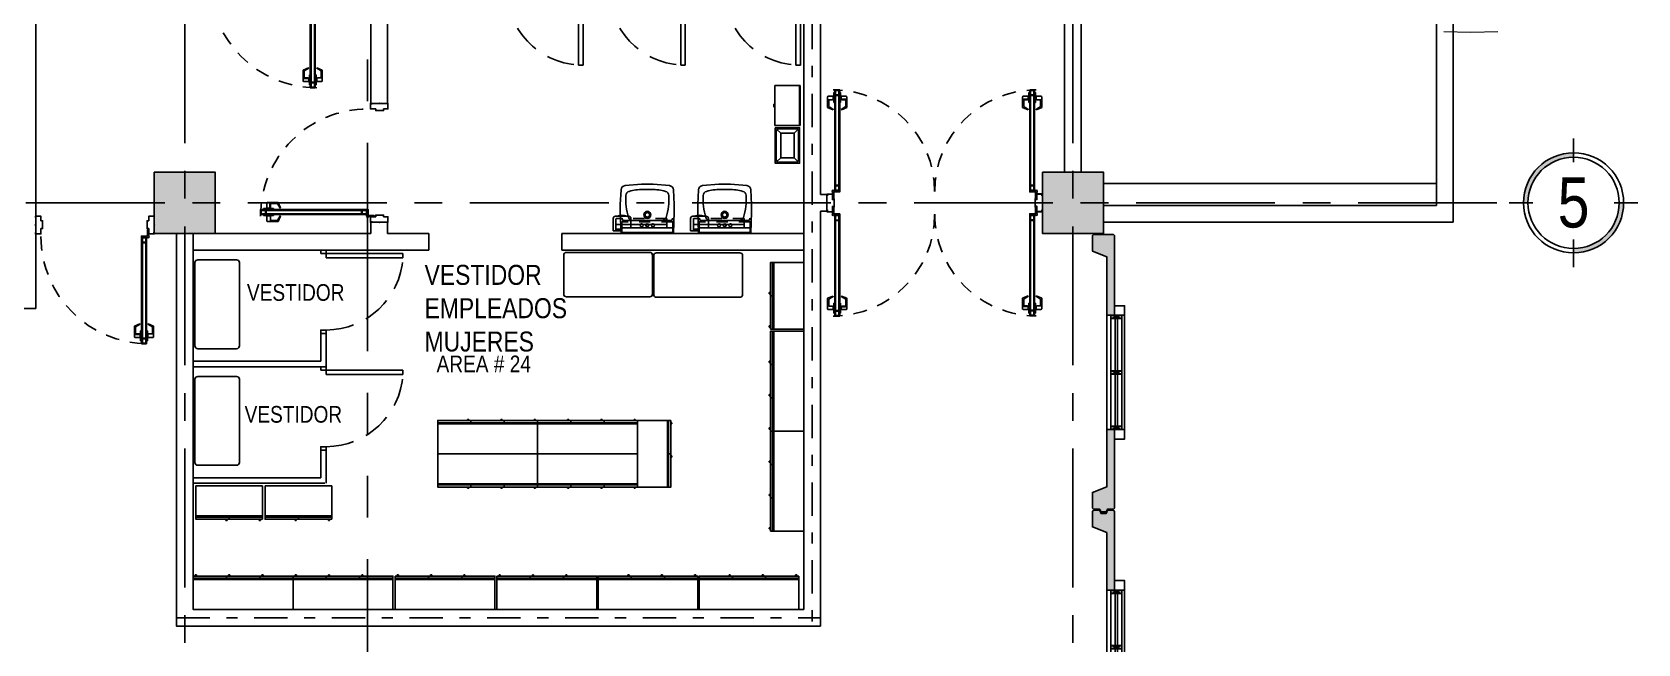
# Model space of a CAD drawing. Extents: x -28 to 149, y -33 to 76.
# Drawn here: x 46.62 to 61.09, y 13.15 to 18.66 of the extents above; entities that cross this region are included whole.
import ezdxf
from ezdxf.enums import TextEntityAlignment as Align

# ---------------------------------------------------------------- set-up
doc = ezdxf.new("R2010")
doc.units = 0
doc.set_wipeout_variables(frame=1)
for name, pattern in [('CENTER', [2, 1.25, -0.25, 0.25, -0.25]), ('DASHDOT', [1, 0.5, -0.25, 0, -0.25]), ('DASHDOT2', [12.7, 6.35, -3.175, 0, -3.175]), ('HIDDEN', [0.375, 0.25, -0.125]), ('HIDDEN2', [0.1875, 0.125, -0.0625]), ('PHANTOM2', [1.25, 0.625, -0.125, 0.125, -0.125, 0.125, -0.125])]:
    doc.linetypes.add(name, pattern=pattern)
for name, color, linetype in [('arq-accesorios de baño', 2, 'Continuous'), ('arq-columnas', 5, 'Continuous'), ('arq-ejes', 1, 'DASHDOT2'), ('arq-ejes-circulo', 3, 'Continuous'), ('arq-ejes-principales', 1, 'CENTER'), ('arq-ejes-text', 2, 'Continuous'), ('arq-escaleras', 1, 'Continuous'), ('arq-hatch', 252, 'Continuous'), ('arq-indicacion de corte', 5, 'PHANTOM2'), ('arq-mobiliario', 1, 'Continuous'), ('arq-pared mamposteria', 4, 'Continuous'), ('arq-paredes-liv', 3, 'Continuous'), ('arq-prefafricado', 1, 'Continuous'), ('arq-proyección edificios anexos', 250, 'Continuous'), ('arq-puertas', 2, 'Continuous'), ('arq-san', 1, 'Continuous'), ('arq-text-area', 3, 'Continuous'), ('arq-text-codigo', 1, 'Continuous'), ('arq-ventanas', 2, 'Continuous')]:
    doc.layers.add(name, color=color, linetype=linetype)
doc.layers.add('mv', color=191, linetype='Continuous', plot=False)
doc.styles.add('dape 2', font='ARIALN.TTF', dxfattribs={"height": 2.5})

# ---------------------------------------------------------------- blocks, each defined once
blk = doc.blocks.new('08')
at = {"lineweight": 0}
for p, q in [((0, -9.472), (-0.245, -9.467)), ((0.244, -9.467), (0, -9.472))]:
    blk.add_line(p, q, dxfattribs=at)
blk = doc.blocks.new('*U156')
at = {"linetype": 'Continuous'}
h = blk.add_hatch(color=251, dxfattribs=at)
h.paths.add_polyline_path([(0.1643, 0.326), (0.1803, 0.326, -0.414214), (0, 0.1457), (0, 0.1617, 0.414214)])
h.paths.add_polyline_path([(-0.1643, 0.326), (-0.1803, 0.326, -0.414214), (0, 0.5063), (0, 0.4903, 0.414214)])
for p, q in [((0, 0.5577), (0, 0.4724)), ((0, 0.5432), (0, 0.4579)), ((-0.1464, 0.326), (-0.2317, 0.326)), ((0.1464, 0.326), (0.2317, 0.326)), ((0, 0.1796), (0, 0.0943))]:
    blk.add_line(p, q, dxfattribs=at)
at = {"linetype": 'CENTER', "ltscale": 0.7}
blk.add_line((0, 0.1457), (0, 0.1457), dxfattribs=at)
at = {"linetype": 'Continuous'}
for radius in [0.1803, 0.1643]:
    blk.add_circle((0, 0.326), radius, dxfattribs=at)
blk = doc.blocks.new('*U165')
for p, q in [((0.225, 0.181), (0, 0.181)), ((0, -0.181), (0, 0.181)), ((0, -0.181), (0, 0.181)), ((0.006, -0.181), (0.006, 0.181)), ((0.23, -0.176), (0.23, 0.176)), ((0.225, -0.181), (0, -0.181))]:
    blk.add_line(p, q)
blk.add_lwpolyline([(0.23, -0.012), (0.23, 0.012), (0.237, 0.012), (0.237, -0.012)], close=True)
for centre, start, end in [((0.225, 0.176), 0, 90), ((0.225, -0.176), 270, 0)]:
    blk.add_arc(centre, 0.00466, start, end)
blk = doc.blocks.new('*U166')
for p, q in [((-0.11, 0.17), (-0.144, 0.204)), ((0.11, 0.17), (0.144, 0.204)), ((-0.11, 0.05), (-0.144, 0.016)), ((0.11, 0.05), (0.144, 0.016))]:
    blk.add_line(p, q)
for points in [[(0.16, 0), (-0.16, 0), (-0.16, 0.22), (0.16, 0.22)], [(0.11, 0.05), (-0.11, 0.05), (-0.11, 0.17), (0.11, 0.17)]]:
    blk.add_lwpolyline(points, close=True)
blk.add_lwpolyline([(0.13, 0.01), (-0.13, 0.01, -0.414214), (-0.15, 0.03), (-0.15, 0.19, -0.414214), (-0.13, 0.21), (0.13, 0.21, -0.414214), (0.15, 0.19), (0.15, 0.03, -0.414214)], format="xyb", close=True)
blk = doc.blocks.new('Ea27')
blk.add_wipeout([(-0.229, 0), (0.229, 0), (0.229, -0.047), (0.229, -0.048), (0.228, -0.048), (0.228, -0.049), (0.228, -0.049), (0.227, -0.05), (0.227, -0.05), (0.226, -0.05), (-0.226, -0.05), (-0.227, -0.05), (-0.227, -0.05), (-0.227, -0.05), (-0.228, -0.049), (-0.228, -0.049), (-0.228, -0.048), (-0.229, -0.048), (-0.229, -0.047)])
for p, q in [((0.229, 0), (-0.229, 0)), ((-0.229, 0), (-0.229, -0.05)), ((0.229, -0.05), (0.229, 0)), ((0.229, -0.007), (-0.229, -0.007)), ((-0.229, -0.05), (0.229, -0.05))]:
    blk.add_line(p, q)
at = {"linetype": 'HIDDEN', "ltscale": 0.2}
for p, q in [((-0.229, -0.102), (-0.229, -0.05)), ((-0.227, -0.105), (0.226, -0.105)), ((0.229, -0.102), (0.229, -0.05))]:
    blk.add_line(p, q, dxfattribs=at)
for centre, start, end in [((-0.226, -0.102), 180, 270), ((0.226, -0.102), 270, 0)]:
    blk.add_arc(centre, 0.0026, start, end, dxfattribs=at)
blk = doc.blocks.new('*U159')
blk.add_lwpolyline([(0, -0.08), (0, 0.08), (0.11, 0.08, -0.414214), (0.13, 0.06), (0.13, -0.06, -0.414214), (0.11, -0.08)], format="xyb", close=True)
blk.add_circle((0.018, 0.001), 0.0104)
for centre, radius, start, end in [((0.021, 0.001), 0.0104, 261.2066, 98.7934), ((0.02, 0.001), 0.119, 337.2048, 22.7952)]:
    blk.add_arc(centre, radius, start, end)
blk = doc.blocks.new('*U160')
at = {"linetype": 'Continuous', "ltscale": 20}
for p, q in [((0, 0), (0, 0.232)), ((0, 0), (0, 0.232)), ((0.004, 0.236), (0.192, 0.243)), ((0.02, 0.233), (0.02, 0)), ((0.116, 0), (0.116, 0.214)), ((0.138, 0.226), (0.124, 0.224)), ((0.192, 0.243), (0.261, 0.243)), ((0.261, 0.243), (0.392, 0.236)), ((0.431, 0.199), (0.442, 0.053)), ((0, 0), (0, -0.232)), ((0, 0), (0, -0.232)), ((0.02, -0.233), (0.02, 0)), ((0.116, 0), (0.116, 0.095)), ((0.116, 0), (0.116, -0.095)), ((0.116, 0), (0.116, -0.214)), ((0.395, 0), (0.395, 0.04)), ((0.395, 0), (0.395, -0.04)), ((0.442, 0.053), (0.442, 0)), ((0.442, -0.053), (0.442, 0)), ((0.431, -0.199), (0.442, -0.053)), ((0.004, -0.236), (0.192, -0.243)), ((0.138, -0.226), (0.124, -0.224)), ((0.192, -0.243), (0.261, -0.243)), ((0.261, -0.243), (0.392, -0.236))]:
    blk.add_line(p, q, dxfattribs=at)
for centre, radius in [((0.073, 0.051), 0.0144), ((0.073, 0), 0.0126), ((0.167, 0), 0.0318), ((0.167, 0), 0.0207), ((0.073, -0.051), 0.0144)]:
    blk.add_circle(centre, radius, dxfattribs=at)
for centre, radius, start, end in [((0.004, 0.232), 0.00404, 92, 180), ((0.024, 0.233), 0.00404, 92, 180), ((0.126, 0.214), 0.0101, 100, 180), ((0.156, 0.131), 0.0404, 107.4893, 180), ((0.304, -0.326), 0.521, 85.8183, 107.9508), ((0.339, 0.153), 0.0404, 15.4913, 85.8187), ((-0.07, 0.04), 0.465, 0, 15.4913), ((0.39, 0.196), 0.0404, 4.5, 87), ((0.156, -0.131), 0.0404, 180, 252.5107), ((-0.07, -0.04), 0.465, 344.5087, 0), ((0.004, -0.232), 0.00404, 180, 268), ((0.024, -0.233), 0.00404, 180, 268), ((0.126, -0.214), 0.0101, 180, 260), ((0.304, 0.326), 0.521, 252.0492, 274.1817), ((0.339, -0.153), 0.0404, 274.1813, 344.5087), ((0.39, -0.196), 0.0404, 273, 355.5)]:
    blk.add_arc(centre, radius, start, end, dxfattribs=at)
blk = doc.blocks.new('L15C')
for p, q in [((0, 0), (0.9, 0)), ((0.9, -0.3), (0.9, 0)), ((0, -0.3), (0, 0)), ((0, -0.27), (0.3, -0.27)), ((0, -0.28), (0.3, -0.28)), ((0.3, -0.3), (0.3, -0.27)), ((0.3, -0.27), (0.6, -0.27)), ((0.3, -0.28), (0.6, -0.28)), ((0.6, -0.27), (0.9, -0.27)), ((0.6, -0.28), (0.9, -0.28)), ((0.3, -0.3), (0, -0.3)), ((0.02, -0.3), (0.02, -0.31)), ((0.03, -0.31), (0.02, -0.31)), ((0.03, -0.3), (0.03, -0.31)), ((0.6, -0.3), (0.3, -0.3)), ((0.32, -0.3), (0.32, -0.31)), ((0.33, -0.31), (0.32, -0.31)), ((0.33, -0.3), (0.33, -0.31)), ((0.62, -0.3), (0.62, -0.31)), ((0.63, -0.31), (0.62, -0.31)), ((0.63, -0.3), (0.63, -0.31))]:
    blk.add_line(p, q)
blk.add_lwpolyline([(0.9, -0.27), (0.9, -0.3), (0.6, -0.3), (0.6, -0.27)])
blk = doc.blocks.new('DIV-V')
for p, q in [((0.03, 0.04), (0, -0.06)), ((0.03, -0.06), (0, 0.04))]:
    blk.add_line(p, q)
blk.add_lwpolyline([(0.03, 0.04), (0.03, -0.06), (0, -0.06), (0, 0.04)], close=True)
blk = doc.blocks.new('ASRFWR')
at = {"layer": 'arq-hatch'}
h = blk.add_hatch(color=256, dxfattribs=at)
h.paths.add_polyline_path([(88.122, 135.255), (88.112, 135.265), (88.057, 135.265), (87.987, 135.265), (87.932, 135.265), (87.922, 135.255), (87.922, 135.115), (88.052, 135.065), (88.052, 134.538), (88.122, 134.538)])
h.paths.add_polyline_path([(88.122, 133.509), (88.052, 133.509), (88.052, 132.992), (87.922, 132.943), (87.922, 132.802), (87.932, 132.792), (87.987, 132.792), (88, 132.768), (88.045, 132.768), (88.057, 132.792), (88.112, 132.792), (88.122, 132.802)])
h = blk.add_hatch(color=256, dxfattribs=at)
h.paths.add_polyline_path([(88.123, 130.299), (88.113, 130.309), (88.058, 130.309), (88.045, 130.279), (88, 130.279), (87.988, 130.309), (87.933, 130.309), (87.923, 130.299), (87.923, 130.159), (88.053, 130.109), (88.053, 128.037), (87.986, 128.012), (87.986, 127.837), (88.113, 127.837), (88.123, 127.847)])
h.paths.add_polyline_path([(87.986, 128.012), (87.923, 127.988), (87.923, 127.847), (87.933, 127.837), (87.986, 127.837)])
h.paths.add_polyline_path([(88.122, 132.772), (88.112, 132.782), (88.057, 132.782), (88.045, 132.752), (88, 132.752), (87.987, 132.782), (87.932, 132.782), (87.922, 132.772), (87.922, 132.632), (88.052, 132.582), (88.052, 132.064), (88.122, 132.064)])
h.paths.add_polyline_path([(88.122, 131.036), (88.052, 131.036), (88.052, 130.517), (87.922, 130.469), (87.922, 130.327), (87.932, 130.317), (87.987, 130.317), (88, 130.293), (88.045, 130.293), (88.057, 130.317), (88.112, 130.317), (88.122, 130.327)])
h = blk.add_hatch(color=256, dxfattribs=at)
h.paths.add_polyline_path([(88.123, 126.475), (88.053, 126.475), (88.053, 125.455), (87.923, 125.406), (87.923, 125.265), (87.933, 125.255), (87.988, 125.255), (88.001, 125.231), (88.046, 125.231), (88.058, 125.255), (88.113, 125.255), (88.123, 125.265)])
h.paths.add_polyline_path([(88.123, 127.252), (88.113, 127.262), (88.058, 127.262), (88.048, 127.243), (87.999, 127.243), (87.988, 127.262), (87.933, 127.262), (87.923, 127.252), (87.923, 127.112), (88.053, 127.062), (88.053, 126.475), (88.123, 126.475)])
h.paths.add_polyline_path([(88.123, 125.235), (88.113, 125.245), (88.058, 125.245), (88.046, 125.215), (88.001, 125.215), (87.988, 125.245), (87.933, 125.245), (87.923, 125.235), (87.923, 125.095), (88.053, 125.045), (88.053, 123.214), (88.123, 123.214)])
h = blk.add_hatch(color=256, dxfattribs=at)
h.paths.add_polyline_path([(88.122, 122.703), (88.119, 122.706), (88.055, 122.706), (88.045, 122.683), (88, 122.683), (87.99, 122.706), (87.926, 122.706), (87.922, 122.703), (87.922, 122.563), (88.052, 122.513), (88.052, 122.289), (87.882, 122.289), (87.832, 122.419), (87.747, 122.419), (87.747, 122.219), (88.112, 122.219), (88.122, 122.229)])
h.paths.add_polyline_path([(88.112, 122.713), (88.057, 122.713), (88.055, 122.706), (88.119, 122.706)], flags=17)
h.paths.add_polyline_path([(87.987, 122.713), (87.932, 122.713), (87.926, 122.706), (87.99, 122.706)], flags=17)
h.paths.add_polyline_path([(87.747, 122.419), (87.692, 122.419), (87.682, 122.409), (87.682, 122.354), (87.712, 122.341), (87.712, 122.296), (87.682, 122.284), (87.682, 122.229), (87.692, 122.219), (87.747, 122.219)])
h.paths.add_polyline_path([(88.123, 123.214), (88.053, 123.214), (88.053, 122.921), (87.923, 122.873), (87.923, 122.731), (87.933, 122.721), (87.988, 122.721), (88.001, 122.697), (88.046, 122.697), (88.058, 122.721), (88.113, 122.721), (88.123, 122.731)])
h = blk.add_hatch(color=256, dxfattribs=at)
h.paths.add_polyline_path([(77.52, 122.284), (77.544, 122.296), (77.544, 122.341), (77.52, 122.354), (77.52, 122.409), (77.51, 122.419), (77.369, 122.419), (77.32, 122.289), (76.772, 122.289), (76.722, 122.419), (76.582, 122.419), (76.572, 122.409), (76.572, 122.229), (76.582, 122.219), (77.51, 122.219), (77.52, 122.229)])
h.paths.add_polyline_path([(79.307, 122.289), (79.857, 122.289), (79.906, 122.419), (80.047, 122.419), (80.057, 122.409), (80.057, 122.354), (80.081, 122.341), (80.081, 122.296), (80.057, 122.284), (80.057, 122.229), (80.047, 122.219), (79.307, 122.219)])
h.paths.add_polyline_path([(77.53, 122.284), (77.56, 122.296), (77.56, 122.341), (77.53, 122.354), (77.53, 122.409), (77.54, 122.419), (77.68, 122.419), (77.73, 122.289), (78.278, 122.289), (78.278, 122.219), (77.54, 122.219), (77.53, 122.229)])
h = blk.add_hatch(color=256, dxfattribs=at)
h.paths.add_polyline_path([(82.594, 122.284), (82.618, 122.296), (82.618, 122.341), (82.594, 122.354), (82.594, 122.409), (82.584, 122.419), (82.442, 122.419), (82.394, 122.289), (80.267, 122.289), (80.217, 122.419), (80.077, 122.419), (80.067, 122.409), (80.067, 122.354), (80.097, 122.341), (80.097, 122.296), (80.067, 122.284), (80.067, 122.229), (80.077, 122.219), (82.584, 122.219), (82.594, 122.229)])
h.paths.add_polyline_path([(84.38, 122.289), (84.93, 122.289), (84.979, 122.419), (85.12, 122.419), (85.13, 122.409), (85.13, 122.354), (85.154, 122.341), (85.154, 122.296), (85.13, 122.284), (85.13, 122.229), (85.12, 122.219), (84.38, 122.219)])
h.paths.add_polyline_path([(82.604, 122.284), (82.634, 122.296), (82.634, 122.341), (82.604, 122.354), (82.604, 122.409), (82.614, 122.419), (82.754, 122.419), (82.804, 122.289), (83.352, 122.289), (83.352, 122.219), (82.614, 122.219), (82.604, 122.229)])
h = blk.add_hatch(color=256, dxfattribs=at)
h.paths.add_polyline_path([(86.921, 122.289), (87.472, 122.289), (87.521, 122.419), (87.662, 122.419), (87.672, 122.409), (87.672, 122.354), (87.696, 122.341), (87.696, 122.296), (87.672, 122.284), (87.672, 122.229), (87.662, 122.219), (86.921, 122.219)])
h.paths.add_polyline_path([(85.14, 122.284), (85.17, 122.296), (85.17, 122.341), (85.14, 122.354), (85.14, 122.409), (85.15, 122.419), (85.29, 122.419), (85.34, 122.289), (85.892, 122.289), (85.892, 122.219), (85.15, 122.219), (85.14, 122.229)])
for points in [[(88.123, 122.2), (88.113, 122.21), (88.058, 122.21), (88.045, 122.18), (88, 122.18), (87.988, 122.21), (87.933, 122.21), (87.923, 122.2), (87.923, 122.06), (88.053, 122.01), (88.053, 120.18), (88.123, 120.18)], [(88.123, 120.185), (88.053, 120.185), (88.053, 119.892), (87.923, 119.843), (87.923, 119.702), (87.933, 119.692), (87.988, 119.692), (88, 119.692), (88.038, 119.692), (88.058, 119.692), (88.113, 119.692), (88.123, 119.702)]]:
    blk.add_hatch(color=256, dxfattribs=at).paths.add_polyline_path(points)
for p, q in [((88.052, 133.509), (88.122, 133.509)), ((88.052, 131.036), (88.122, 131.036)), ((78.278, 122.289), (78.278, 122.219)), ((79.307, 122.289), (79.307, 122.219)), ((84.38, 122.289), (84.38, 122.219)), ((86.921, 122.289), (86.921, 122.219))]:
    blk.add_line(p, q)
at = {"layer": 'arq-prefafricado'}
for p, q in [((87.933, 130.309), (87.923, 130.299)), ((87.923, 130.299), (87.923, 130.159)), ((87.988, 130.309), (87.933, 130.309)), ((88, 130.279), (87.988, 130.309)), ((88.045, 130.279), (88, 130.279)), ((88.058, 130.309), (88.045, 130.279)), ((88.113, 130.309), (88.058, 130.309)), ((88.123, 130.299), (88.113, 130.309)), ((88.123, 127.847), (88.123, 130.299)), ((87.923, 130.159), (88.053, 130.109)), ((88.053, 130.109), (88.053, 128.037)), ((88.053, 128.037), (87.923, 127.988)), ((87.923, 127.988), (87.923, 127.847)), ((87.923, 127.847), (87.933, 127.837)), ((87.933, 127.837), (88.113, 127.837)), ((88.113, 127.837), (88.123, 127.847)), ((87.933, 127.262), (87.923, 127.252)), ((87.923, 127.252), (87.923, 127.112)), ((87.988, 127.262), (87.933, 127.262)), ((87.988, 127.262), (87.988, 127.262)), ((87.988, 127.262), (87.999, 127.243)), ((87.999, 127.243), (88.048, 127.243)), ((88.048, 127.243), (88.058, 127.262)), ((88.113, 127.262), (88.058, 127.262)), ((88.123, 127.252), (88.113, 127.262)), ((88.123, 125.265), (88.123, 127.252)), ((87.923, 127.112), (88.053, 127.062)), ((88.053, 127.062), (88.053, 125.455)), ((88.053, 125.455), (87.923, 125.406)), ((87.923, 125.406), (87.923, 125.265)), ((87.923, 125.265), (87.933, 125.255)), ((87.933, 125.255), (87.988, 125.255)), ((87.988, 125.255), (88.001, 125.231)), ((88.046, 125.231), (88.058, 125.255)), ((88.058, 125.255), (88.113, 125.255)), ((88.113, 125.255), (88.123, 125.265)), ((88.001, 125.231), (88.046, 125.231)), ((87.932, 122.713), (87.922, 122.703)), ((87.922, 122.703), (87.922, 122.563)), ((87.987, 122.713), (87.932, 122.713)), ((88, 122.683), (87.987, 122.713)), ((88.045, 122.683), (88, 122.683)), ((88.057, 122.713), (88.045, 122.683)), ((88.112, 122.713), (88.057, 122.713)), ((88.122, 122.703), (88.112, 122.713)), ((88.122, 122.229), (88.122, 122.703)), ((87.922, 122.563), (88.052, 122.513)), ((88.052, 122.513), (88.052, 122.289)), ((76.582, 122.419), (76.572, 122.409)), ((76.572, 122.409), (76.572, 122.229)), ((76.722, 122.419), (76.582, 122.419)), ((76.772, 122.289), (76.722, 122.419)), ((76.722, 122.419), (76.722, 122.419)), ((77.369, 122.419), (77.32, 122.289)), ((77.51, 122.419), (77.369, 122.419)), ((77.369, 122.419), (77.369, 122.419)), ((77.52, 122.409), (77.51, 122.419)), ((77.52, 122.354), (77.52, 122.409)), ((80.077, 122.419), (80.067, 122.409)), ((80.067, 122.409), (80.067, 122.354)), ((80.217, 122.419), (80.077, 122.419)), ((80.267, 122.289), (80.217, 122.419)), ((80.217, 122.419), (80.217, 122.419)), ((82.442, 122.419), (82.394, 122.289)), ((82.584, 122.419), (82.442, 122.419)), ((82.442, 122.419), (82.442, 122.419)), ((82.594, 122.409), (82.584, 122.419)), ((82.594, 122.354), (82.594, 122.409)), ((87.692, 122.419), (87.682, 122.409)), ((87.682, 122.409), (87.682, 122.354)), ((87.832, 122.419), (87.692, 122.419)), ((87.882, 122.289), (87.832, 122.419)), ((76.572, 122.229), (76.582, 122.219)), ((76.582, 122.219), (77.51, 122.219)), ((77.32, 122.289), (76.772, 122.289)), ((77.51, 122.219), (77.52, 122.229)), ((77.544, 122.341), (77.52, 122.354)), ((77.52, 122.284), (77.544, 122.296)), ((77.52, 122.229), (77.52, 122.284)), ((77.544, 122.296), (77.544, 122.341)), ((80.067, 122.354), (80.097, 122.341)), ((80.097, 122.296), (80.067, 122.284)), ((80.067, 122.284), (80.067, 122.229)), ((80.067, 122.229), (80.077, 122.219)), ((80.077, 122.219), (82.584, 122.219)), ((80.097, 122.341), (80.097, 122.296)), ((82.394, 122.289), (80.267, 122.289)), ((82.584, 122.219), (82.594, 122.229)), ((82.618, 122.341), (82.594, 122.354)), ((82.594, 122.284), (82.618, 122.296)), ((82.594, 122.229), (82.594, 122.284)), ((82.618, 122.296), (82.618, 122.341)), ((83.352, 122.289), (83.352, 122.219)), ((85.892, 122.289), (85.892, 122.219)), ((87.682, 122.354), (87.712, 122.341)), ((87.712, 122.296), (87.682, 122.284)), ((87.682, 122.284), (87.682, 122.229)), ((87.682, 122.229), (87.692, 122.219)), ((87.692, 122.219), (88.112, 122.219)), ((87.712, 122.341), (87.712, 122.296)), ((88.052, 122.289), (87.882, 122.289)), ((88.112, 122.219), (88.122, 122.229))]:
    blk.add_line(p, q, dxfattribs=at)
for points in [[(88.052, 134.538), (88.052, 135.065), (87.922, 135.115), (87.922, 135.115), (87.922, 135.255), (87.932, 135.265), (87.987, 135.265), (87.987, 135.265), (88.057, 135.265), (88.057, 135.265), (88.112, 135.265), (88.122, 135.255), (88.122, 134.538)], [(88.122, 133.509), (88.122, 132.802), (88.112, 132.792), (88.057, 132.792), (88.045, 132.768), (88, 132.768), (87.987, 132.792), (87.932, 132.792), (87.922, 132.802), (87.922, 132.943), (87.922, 132.943), (88.052, 132.992), (88.052, 133.509)], [(88.052, 132.064), (88.052, 132.582), (87.922, 132.632), (87.922, 132.632), (87.922, 132.772), (87.932, 132.782), (87.987, 132.782), (88, 132.752), (88.045, 132.752), (88.057, 132.782), (88.112, 132.782), (88.122, 132.772), (88.122, 132.064)], [(88.122, 131.036), (88.122, 130.327), (88.112, 130.317), (88.057, 130.317), (88.045, 130.293), (88, 130.293), (87.987, 130.317), (87.932, 130.317), (87.922, 130.327), (87.922, 130.469), (87.922, 130.469), (88.052, 130.517), (88.052, 131.036)], [(78.278, 122.289), (77.73, 122.289), (77.68, 122.419), (77.68, 122.419), (77.54, 122.419), (77.53, 122.409), (77.53, 122.354), (77.56, 122.341), (77.56, 122.296), (77.53, 122.284), (77.53, 122.229), (77.54, 122.219), (78.278, 122.219)], [(79.307, 122.219), (80.047, 122.219), (80.057, 122.229), (80.057, 122.284), (80.081, 122.296), (80.081, 122.341), (80.057, 122.354), (80.057, 122.409), (80.047, 122.419), (79.906, 122.419), (79.906, 122.419), (79.857, 122.289), (79.307, 122.289)], [(83.352, 122.289), (82.804, 122.289), (82.754, 122.419), (82.754, 122.419), (82.614, 122.419), (82.604, 122.409), (82.604, 122.354), (82.634, 122.341), (82.634, 122.296), (82.604, 122.284), (82.604, 122.229), (82.614, 122.219), (83.352, 122.219)], [(84.38, 122.219), (85.12, 122.219), (85.13, 122.229), (85.13, 122.284), (85.154, 122.296), (85.154, 122.341), (85.13, 122.354), (85.13, 122.409), (85.12, 122.419), (84.979, 122.419), (84.979, 122.419), (84.93, 122.289), (84.38, 122.289)], [(85.892, 122.289), (85.34, 122.289), (85.29, 122.419), (85.29, 122.419), (85.15, 122.419), (85.14, 122.409), (85.14, 122.354), (85.17, 122.341), (85.17, 122.296), (85.14, 122.284), (85.14, 122.229), (85.15, 122.219), (85.892, 122.219)], [(86.921, 122.219), (87.662, 122.219), (87.672, 122.229), (87.672, 122.284), (87.696, 122.296), (87.696, 122.341), (87.672, 122.354), (87.672, 122.409), (87.662, 122.419), (87.521, 122.419), (87.521, 122.419), (87.472, 122.289), (86.921, 122.289)]]:
    blk.add_lwpolyline(points, dxfattribs=at)
for points in [[(88.113, 122.721), (88.123, 122.731), (88.123, 125.235), (88.113, 125.245), (88.058, 125.245), (88.046, 125.215), (88.001, 125.215), (87.988, 125.245), (87.933, 125.245), (87.923, 125.235), (87.923, 125.095), (88.053, 125.045), (88.053, 122.921), (87.923, 122.873), (87.923, 122.731), (87.933, 122.721), (87.988, 122.721), (88.001, 122.697), (88.046, 122.697), (88.058, 122.721)], [(88.113, 119.692), (88.123, 119.702), (88.123, 122.2), (88.113, 122.21), (88.058, 122.21), (88.045, 122.18), (88, 122.18), (87.988, 122.21), (87.933, 122.21), (87.923, 122.2), (87.923, 122.06), (88.053, 122.01), (88.053, 119.892), (87.923, 119.843), (87.923, 119.702), (87.933, 119.692), (87.988, 119.692), (87.988, 119.692), (88.058, 119.692), (88.058, 119.692)]]:
    blk.add_lwpolyline(points, close=True, dxfattribs=at)
blk.add_lwpolyline([(87.678, 122.419, 0.000441), (87.678, 122.419), (87.678, 122.419)], format="xyb", dxfattribs=at)
at = {"layer": 'arq-ventanas'}
for p, q in [((88.087, 133.509), (88.087, 134.538)), ((88.187, 133.509), (88.187, 134.538)), ((88.127, 134.038), (88.127, 134.508)), ((88.147, 134.038), (88.147, 134.508)), ((88.127, 133.539), (88.127, 134.008)), ((88.147, 133.539), (88.147, 134.008)), ((88.087, 131.036), (88.087, 132.064)), ((88.187, 131.036), (88.187, 132.064)), ((88.127, 131.565), (88.127, 132.034)), ((88.147, 131.565), (88.147, 132.034)), ((88.127, 131.066), (88.127, 131.535)), ((88.147, 131.066), (88.147, 131.535)), ((79.307, 122.254), (78.278, 122.254)), ((84.38, 122.254), (83.352, 122.254)), ((86.921, 122.254), (85.892, 122.254)), ((79.307, 122.154), (78.278, 122.154)), ((78.778, 122.214), (78.308, 122.214)), ((78.778, 122.194), (78.308, 122.194)), ((79.277, 122.214), (78.808, 122.214)), ((79.277, 122.194), (78.808, 122.194)), ((84.38, 122.154), (83.352, 122.154)), ((83.851, 122.214), (83.382, 122.214)), ((83.851, 122.194), (83.382, 122.194)), ((84.35, 122.214), (83.881, 122.214)), ((84.35, 122.194), (83.881, 122.194)), ((86.921, 122.154), (85.892, 122.154)), ((86.391, 122.214), (85.922, 122.214)), ((86.391, 122.194), (85.922, 122.194)), ((86.891, 122.214), (86.421, 122.214)), ((86.891, 122.194), (86.421, 122.194))]:
    blk.add_line(p, q, dxfattribs=at)
for points in [[(88.052, 133.509), (88.212, 133.509), (88.212, 134.538), (88.052, 134.538)], [(88.052, 131.036), (88.212, 131.036), (88.212, 132.064), (88.052, 132.064)], [(79.307, 122.289), (79.307, 122.129), (78.278, 122.129), (78.278, 122.289)], [(84.38, 122.289), (84.38, 122.129), (83.352, 122.129), (83.352, 122.289)], [(86.921, 122.289), (86.921, 122.129), (85.892, 122.129), (85.892, 122.289)]]:
    blk.add_lwpolyline(points, close=True, dxfattribs=at)
for points in [[(88.122, 134.623), (88.212, 134.623), (88.212, 134.538), (88.122, 134.538)], [(88.122, 133.423), (88.212, 133.423), (88.212, 133.509), (88.122, 133.509)], [(88.122, 132.15), (88.212, 132.15), (88.212, 132.064), (88.122, 132.064)], [(88.122, 130.95), (88.212, 130.95), (88.212, 131.036), (88.122, 131.036)], [(78.193, 122.219), (78.193, 122.129), (78.278, 122.129), (78.278, 122.219)], [(79.393, 122.219), (79.393, 122.129), (79.307, 122.129), (79.307, 122.219)], [(83.266, 122.219), (83.266, 122.129), (83.352, 122.129), (83.352, 122.219)], [(84.466, 122.219), (84.466, 122.129), (84.38, 122.129), (84.38, 122.219)], [(85.806, 122.219), (85.806, 122.129), (85.892, 122.129), (85.892, 122.219)], [(87.006, 122.219), (87.006, 122.129), (86.921, 122.129), (86.921, 122.219)]]:
    blk.add_lwpolyline(points, dxfattribs=at)
at = {"layer": 'arq-ventanas', "xscale": -1, "rotation": 270.0006313759813}
for p in [(88.147, 134.508), (88.147, 134.008), (88.147, 132.034), (88.147, 131.535)]:
    blk.add_blockref('DIV-V', p, dxfattribs=at)
at = {"layer": 'arq-ventanas'}
for p, rotation in [((88.147, 133.539), 269.9993686240186), ((88.147, 131.066), 269.9993686240186), ((78.308, 122.194), 179.9993686240186), ((78.808, 122.194), 179.9993686240186), ((83.382, 122.194), 179.9993686240186), ((83.881, 122.194), 179.9993686240186), ((85.922, 122.194), 179.9993686240186), ((86.421, 122.194), 179.9993686240186)]:
    blk.add_blockref('DIV-V', p, dxfattribs=dict(at, rotation=rotation))
at = {"layer": 'arq-ventanas', "extrusion": (0, 0, -1), "zscale": -1, "rotation": 179.9993686240186}
for p in [(-79.277, 122.194), (-84.35, 122.194), (-86.891, 122.194)]:
    blk.add_blockref('DIV-V', p, dxfattribs=at)
blk = doc.blocks.new('L15B')
for p, q in [((-0.3, 0), (-0.3, -0.3)), ((-0.3, 0), (0, 0)), ((-0.28, -0.3), (-0.28, 0)), ((-0.28, 0), (-0.28, 0)), ((-0.27, -0.3), (-0.27, 0)), ((-0.27, 0), (-0.27, 0)), ((0, -0.6), (0, 0)), ((-0.3, -0.27), (-0.31, -0.27)), ((-0.31, -0.27), (-0.31, -0.28)), ((-0.3, -0.28), (-0.31, -0.28)), ((-0.3, -0.3), (-0.3, -0.6)), ((-0.3, -0.3), (-0.27, -0.3)), ((-0.28, -0.6), (-0.28, -0.3)), ((-0.27, -0.6), (-0.27, -0.3)), ((-0.3, -0.57), (-0.31, -0.57)), ((-0.31, -0.57), (-0.31, -0.58)), ((-0.3, -0.58), (-0.31, -0.58)), ((-0.3, -0.6), (0, -0.6))]:
    blk.add_line(p, q)
blk.add_lwpolyline([(-0.27, 0), (-0.3, 0), (-0.3, 0), (-0.27, 0)])
blk = doc.blocks.new('*U138')
for p, q in [((0.057, 1.016), (0.057, 0.981)), ((0.062, 1.016), (0.057, 1.016)), ((0.062, 1.043), (0.062, 0.953)), ((0.07, 1.043), (0.062, 1.043)), ((0.115, 1.043), (0.123, 1.043)), ((0.123, 1.043), (0.123, 0.953)), ((0.123, 1.016), (0.128, 1.016)), ((0.128, 1.016), (0.128, 0.981)), ((0.006, 1.006), (0.006, 0.909)), ((0.055, 0.889), (0.006, 0.909)), ((0.057, 1.011), (0.011, 1.011)), ((0.016, 0.984), (0.016, 0.917)), ((0.051, 0.978), (0.016, 0.978)), ((0.057, 0.892), (0.016, 0.917)), ((0.051, 0.978), (0.057, 0.986)), ((0.057, 0.892), (0.055, 0.889)), ((0.062, 0.981), (0.057, 0.981)), ((0.07, 0.953), (0.062, 0.953)), ((0.115, 0.953), (0.123, 0.953)), ((0.123, 0.981), (0.128, 0.981)), ((0.128, 1.011), (0.174, 1.011)), ((0.128, 0.986), (0.167, 0.986)), ((0.134, 0.978), (0.128, 0.986)), ((0.128, 0.892), (0.169, 0.917)), ((0.128, 0.892), (0.13, 0.889)), ((0.13, 0.889), (0.179, 0.909)), ((0.134, 0.978), (0.169, 0.978)), ((0.169, 0.984), (0.169, 0.917)), ((0.179, 1.006), (0.179, 0.909))]:
    blk.add_line(p, q)
for points in [[(0.115, 1.068), (0.07, 1.068), (0.07, 0.109), (0.115, 0.109)], [(0.107, 0.159), (0.077, 0.159), (0.077, 1.018), (0.107, 1.018)], [(0.077, 1.023), (0.107, 1.023), (0.107, 1.063), (0.077, 1.063)], [(0.077, 0.154), (0.107, 0.154), (0.107, 0.114), (0.077, 0.114)]]:
    blk.add_lwpolyline(points, close=True)
for points in [[(0.007, -0.069), (0, -0.069), (0, -0.079), (0.05, -0.079), (0.05, -0.039), (0.065, -0.039), (0.065, 0.031), (0.05, 0.031), (0.05, 0.079), (0, 0.079), (0, 0.069), (0.01, 0.069)], [(0.051, 0.095), (0.051, 0.045), (0.061, 0.045), (0.061, 0.095)], [(0.065, 0.109), (0.115, 0.109), (0.115, 0.099), (0.065, 0.099)], [(1.063, -0.069), (1.07, -0.069), (1.07, -0.079), (1.02, -0.079), (1.02, -0.039), (1.005, -0.039), (1.005, 0.031), (1.02, 0.031), (1.02, 0.079), (1.07, 0.079), (1.07, 0.069), (1.06, 0.069)]]:
    blk.add_lwpolyline(points)
blk.add_circle((0.056, 0.104), 0.01)
at = {"color": 251, "linetype": 'HIDDEN2'}
blk.add_arc((0.056, 0.104), 0.964, 0, 90, dxfattribs=at)
for centre, radius, start, end in [((0.011, 1.006), 0.005, 90, 180), ((0.167, 0.984), 0.002, 360, 90), ((0.174, 1.006), 0.005, 360, 90)]:
    blk.add_arc(centre, radius, start, end)
at = {"layer": 'mv'}
for p in [(0, 0), (1.07, 0)]:
    blk.add_point(p, dxfattribs=at)
blk = doc.blocks.new('*U137')
for p, q in [((0.006, 0.955), (0.006, 0.858)), ((0.057, 0.96), (0.011, 0.96)), ((0.016, 0.933), (0.016, 0.867)), ((0.051, 0.928), (0.016, 0.928)), ((0.051, 0.928), (0.057, 0.935)), ((0.057, 0.965), (0.057, 0.93)), ((0.062, 0.965), (0.057, 0.965)), ((0.062, 0.93), (0.057, 0.93)), ((0.062, 0.993), (0.062, 0.903)), ((0.07, 0.993), (0.062, 0.993)), ((0.07, 0.903), (0.062, 0.903)), ((0.115, 0.993), (0.123, 0.993)), ((0.115, 0.903), (0.123, 0.903)), ((0.123, 0.993), (0.123, 0.903)), ((0.123, 0.965), (0.128, 0.965)), ((0.123, 0.93), (0.128, 0.93)), ((0.128, 0.965), (0.128, 0.93)), ((0.128, 0.96), (0.174, 0.96)), ((0.128, 0.935), (0.167, 0.935)), ((0.134, 0.928), (0.128, 0.935)), ((0.134, 0.928), (0.169, 0.928)), ((0.169, 0.933), (0.169, 0.867)), ((0.179, 0.955), (0.179, 0.858)), ((0.055, 0.839), (0.006, 0.858)), ((0.057, 0.842), (0.016, 0.867)), ((0.057, 0.842), (0.055, 0.839)), ((0.128, 0.842), (0.169, 0.867)), ((0.128, 0.842), (0.13, 0.839)), ((0.13, 0.839), (0.179, 0.858))]:
    blk.add_line(p, q)
for points in [[(0.115, 1.018), (0.07, 1.018), (0.07, 0.109), (0.115, 0.109)], [(0.077, 0.973), (0.107, 0.973), (0.107, 1.013), (0.077, 1.013)], [(0.107, 0.159), (0.077, 0.159), (0.077, 0.968), (0.107, 0.968)], [(0.077, 0.154), (0.107, 0.154), (0.107, 0.114), (0.077, 0.114)]]:
    blk.add_lwpolyline(points, close=True)
for points in [[(0.007, -0.069), (0, -0.069), (0, -0.079), (0.05, -0.079), (0.05, -0.039), (0.065, -0.039), (0.065, 0.031), (0.05, 0.031), (0.05, 0.079), (0, 0.079), (0, 0.069), (0.01, 0.069)], [(0.051, 0.095), (0.051, 0.045), (0.061, 0.045), (0.061, 0.095)], [(0.065, 0.109), (0.115, 0.109), (0.115, 0.099), (0.065, 0.099)]]:
    blk.add_lwpolyline(points)
blk.add_circle((0.056, 0.104), 0.01)
at = {"color": 251, "linetype": 'HIDDEN2'}
blk.add_arc((0.056, 0.104), 0.914, 360, 90, dxfattribs=at)
for centre, radius, start, end in [((0.011, 0.955), 0.005, 90, 180), ((0.167, 0.933), 0.002, 360, 90), ((0.174, 0.955), 0.005, 360, 90)]:
    blk.add_arc(centre, radius, start, end)
at = {"layer": 'mv'}
blk.add_line((0.07, 1.018), (0.056, 1.018), dxfattribs=at)
blk.add_point((0, 0), dxfattribs=at)
blk.add_point((0, 0), dxfattribs=at)
blk.add_point((0, 0), dxfattribs=at)
blk.add_point((0, 0), dxfattribs=at)
blk.add_point((0, 0), dxfattribs=at)
blk.add_point((0, 0), dxfattribs=at)
blk.add_point((0, 0), dxfattribs=at)
blk.add_point((0, 0), dxfattribs=at)
blk.add_point((0, 0), dxfattribs=at)
blk = doc.blocks.new('P-0.75')
for p, q in [((0.03, 0.05), (0.03, 0.739)), ((0.03, 0.739), (0.07, 0.739)), ((0.07, 0.739), (0.07, 0.05)), ((0.07, 0.05), (0.03, 0.05))]:
    blk.add_line(p, q)
for points in [[(0.03, 0), (0.03, 0.05), (0, 0.05), (0, 0)], [(0.75, 0), (0.75, 0.05), (0.72, 0.05), (0.72, 0)]]:
    blk.add_lwpolyline(points, close=True)
at = {"linetype": 'HIDDEN'}
blk.add_arc((0.026, 0.047), 0.694, 0.2427, 86.3806, dxfattribs=at)
blk = doc.blocks.new('*U136')
for p, q in [((0.055, -0.889), (0.006, -0.909)), ((0.006, -1.006), (0.006, -0.909)), ((0.057, -1.011), (0.011, -1.011)), ((0.057, -0.892), (0.016, -0.917)), ((0.016, -0.984), (0.016, -0.917)), ((0.051, -0.978), (0.016, -0.978)), ((0.051, -0.978), (0.057, -0.986)), ((0.057, -0.892), (0.055, -0.889)), ((0.057, -1.016), (0.057, -0.981)), ((0.062, -0.981), (0.057, -0.981)), ((0.062, -1.043), (0.062, -0.953)), ((0.07, -0.953), (0.062, -0.953)), ((0.115, -0.953), (0.123, -0.953)), ((0.123, -1.043), (0.123, -0.953)), ((0.123, -0.981), (0.128, -0.981)), ((0.128, -0.892), (0.13, -0.889)), ((0.128, -0.892), (0.169, -0.917)), ((0.134, -0.978), (0.128, -0.986)), ((0.128, -1.016), (0.128, -0.981)), ((0.128, -0.986), (0.167, -0.986)), ((0.128, -1.011), (0.174, -1.011)), ((0.13, -0.889), (0.179, -0.909)), ((0.134, -0.978), (0.169, -0.978)), ((0.169, -0.984), (0.169, -0.917)), ((0.179, -1.006), (0.179, -0.909)), ((0.062, -1.016), (0.057, -1.016)), ((0.07, -1.043), (0.062, -1.043)), ((0.115, -1.043), (0.123, -1.043)), ((0.123, -1.016), (0.128, -1.016))]:
    blk.add_line(p, q)
for points in [[(0.007, 0.069), (0, 0.069), (0, 0.079), (0.05, 0.079), (0.05, 0.039), (0.065, 0.039), (0.065, -0.031), (0.05, -0.031), (0.05, -0.079), (0, -0.079), (0, -0.069), (0.01, -0.069)], [(1.063, 0.069), (1.07, 0.069), (1.07, 0.079), (1.02, 0.079), (1.02, 0.039), (1.005, 0.039), (1.005, -0.031), (1.02, -0.031), (1.02, -0.079), (1.07, -0.079), (1.07, -0.069), (1.06, -0.069)], [(0.051, -0.095), (0.051, -0.045), (0.061, -0.045), (0.061, -0.095)], [(0.065, -0.109), (0.115, -0.109), (0.115, -0.099), (0.065, -0.099)]]:
    blk.add_lwpolyline(points)
for points in [[(0.115, -1.068), (0.07, -1.068), (0.07, -0.109), (0.115, -0.109)], [(0.077, -0.154), (0.107, -0.154), (0.107, -0.114), (0.077, -0.114)], [(0.107, -0.159), (0.077, -0.159), (0.077, -1.018), (0.107, -1.018)], [(0.077, -1.023), (0.107, -1.023), (0.107, -1.063), (0.077, -1.063)]]:
    blk.add_lwpolyline(points, close=True)
blk.add_circle((0.056, -0.104), 0.01)
at = {"color": 251, "linetype": 'HIDDEN2'}
blk.add_arc((0.056, -0.104), 0.964, 270, 0, dxfattribs=at)
for centre, radius, start, end in [((0.011, -1.006), 0.005, 180, 270), ((0.167, -0.984), 0.002, 270, 0), ((0.174, -1.006), 0.005, 270, 0)]:
    blk.add_arc(centre, radius, start, end)
at = {"layer": 'mv'}
for p in [(0, 0), (1.07, 0)]:
    blk.add_point(p, dxfattribs=at)

msp = doc.modelspace()

# ---------------------------------------------------------------- linework, layer by layer
at = {"layer": 'arq-columnas'}
for points in [[(47.725, 17.4), (48.275, 17.4), (48.275, 16.85), (47.725, 16.85)], [(55.725, 17.4), (56.275, 17.4), (56.275, 16.85), (55.725, 16.85)]]:
    msp.add_lwpolyline(points, close=True, dxfattribs=at)
at = {"layer": 'arq-ejes', "linetype": 'DASHDOT', "ltscale": 0.6}
for p, q in [((53.65, 26.507), (53.65, 13.315)), ((47.925, 13.39), (53.725, 13.39)), ((47.925, 13.39), (53.725, 13.39))]:
    msp.add_line(p, q, dxfattribs=at)
at = {"layer": 'arq-ejes-principales'}
for p, q in [((48, 36.913), (48, -2.679)), ((56, 36.913), (56, -2.679)), ((-5.431, 17.125), (59.93, 17.125))]:
    msp.add_line(p, q, dxfattribs=at)
at = {"layer": 'arq-escaleras'}
msp.add_line((56.275, 17.3), (59.275, 17.3), dxfattribs=at)
at = {"layer": 'arq-hatch'}
for points in [[(47.725, 17.4), (48.275, 17.4), (47.725, 16.85), (48.275, 16.85)], [(55.725, 17.4), (56.275, 17.4), (55.725, 16.85), (56.275, 16.85)]]:
    msp.add_solid(points, dxfattribs=at)
at = {"layer": 'arq-indicacion de corte', "ltscale": 3}
msp.add_line((49.646, 40.166), (49.646, -7.908), dxfattribs=at)
at = {"layer": 'arq-mobiliario'}
for p, q in [((53.275, 16.587), (53.275, 16.287)), ((53.275, 16.587), (53.575, 16.587)), ((53.295, 16.287), (53.295, 16.587)), ((53.295, 16.587), (53.295, 16.587)), ((53.305, 16.287), (53.305, 16.587)), ((53.305, 16.587), (53.305, 16.587)), ((53.575, 15.987), (53.575, 16.587)), ((53.275, 16.317), (53.265, 16.317)), ((53.265, 16.317), (53.265, 16.307)), ((53.275, 16.307), (53.265, 16.307)), ((53.275, 16.287), (53.275, 15.987)), ((53.275, 16.287), (53.305, 16.287)), ((53.295, 15.987), (53.295, 16.287)), ((53.305, 15.987), (53.305, 16.287)), ((53.275, 16.017), (53.265, 16.017)), ((53.265, 16.017), (53.265, 16.007)), ((53.275, 16.007), (53.265, 16.007)), ((53.275, 15.987), (53.575, 15.987))]:
    msp.add_line(p, q, dxfattribs=at)
for points in [[(51.438, 16.679), (52.188, 16.679, -0.414214), (52.213, 16.654), (52.213, 16.304, -0.414214), (52.188, 16.279), (51.438, 16.279, -0.414214), (51.413, 16.304), (51.413, 16.654, -0.414214)], [(52.249, 16.675), (52.999, 16.675, -0.414214), (53.024, 16.65), (53.024, 16.3, -0.414214), (52.999, 16.275), (52.249, 16.275, -0.414214), (52.224, 16.3), (52.224, 16.65, -0.414214)], [(48.492, 16.587), (48.492, 15.837, -0.414214), (48.467, 15.812), (48.117, 15.812, -0.414214), (48.092, 15.837), (48.092, 16.587, -0.414214), (48.117, 16.612), (48.467, 16.612, -0.414214)], [(48.492, 15.537), (48.492, 14.787, -0.414214), (48.467, 14.762), (48.117, 14.762, -0.414214), (48.092, 14.787), (48.092, 15.537, -0.414214), (48.117, 15.562), (48.467, 15.562, -0.414214)]]:
    msp.add_lwpolyline(points, format="xyb", close=True, dxfattribs=at)
msp.add_lwpolyline([(53.305, 16.587), (53.275, 16.587), (53.275, 16.587), (53.305, 16.587)], dxfattribs=at)
at = {"layer": 'arq-pared mamposteria'}
for p, q in [((53.575, 20.204), (53.575, 13.465)), ((53.575, 20.204), (53.575, 18.29)), ((48.075, 16.85), (47.925, 16.85)), ((48.075, 13.465), (48.075, 16.7)), ((53.575, 13.465), (48.075, 13.465))]:
    msp.add_line(p, q, dxfattribs=at)
for points in [[(53.725, 26.357), (53.725, 17.2)], [(53.725, 17.05), (53.784, 17.05), (53.784, 17.2), (53.725, 17.2)], [(53.725, 17.05), (53.725, 13.315), (47.925, 13.315), (47.925, 16.85), (47.925, 16.85), (47.925, 16.85), (47.925, 16.85), (47.925, 16.85), (47.925, 16.85)]]:
    msp.add_lwpolyline(points, dxfattribs=at)
at = {"layer": 'arq-paredes-liv'}
for p, q in [((46.658, 18.35), (46.658, 27.852)), ((59.425, 27.25), (59.425, 16.95)), ((59.275, 27.1), (59.275, 17.1)), ((55.925, 20.664), (55.925, 17.4)), ((56.075, 20.664), (56.075, 17.4)), ((49.676, 18.02), (49.676, 19.154)), ((49.826, 18.02), (49.826, 19.154)), ((49.676, 18.02), (49.826, 18.02)), ((56.075, 17.4), (55.925, 17.4)), ((56.275, 17.1), (59.275, 17.1)), ((49.676, 16.95), (49.826, 16.95)), ((49.676, 16.95), (49.676, 16.85)), ((49.826, 16.95), (49.826, 16.85)), ((56.275, 16.95), (59.425, 16.95)), ((49.676, 16.85), (48.075, 16.85)), ((48.075, 16.85), (48.075, 16.7)), ((50.197, 16.85), (49.826, 16.85)), ((50.197, 16.7), (50.197, 16.85)), ((48.075, 16.7), (50.197, 16.7)), ((48.075, 16.7), (50.197, 16.7)), ((49.275, 15.95), (49.225, 15.95)), ((49.225, 15.7), (49.225, 15.95)), ((49.275, 15.65), (49.275, 15.95)), ((49.225, 15.7), (48.075, 15.7)), ((49.275, 15.65), (48.075, 15.65)), ((49.275, 14.9), (49.225, 14.9)), ((49.225, 14.65), (49.225, 14.9)), ((49.275, 14.6), (49.275, 14.9)), ((49.225, 14.65), (48.075, 14.65)), ((49.261, 14.6), (48.075, 14.6))]:
    msp.add_line(p, q, dxfattribs=at)
for points in [[(46.508, 16.175), (46.658, 16.175), (46.658, 18.35)], [(46.658, 17.2), (46.658, 18.35)]]:
    msp.add_lwpolyline(points, dxfattribs=at)
msp.add_lwpolyline([(51.397, 16.85), (53.575, 16.85), (53.575, 16.7), (51.397, 16.7)], close=True, dxfattribs=at)
at = {"layer": 'arq-puertas'}
for p, q in [((49.275, 15.62), (49.964, 15.62)), ((49.275, 15.58), (49.275, 15.62)), ((49.964, 15.58), (49.275, 15.58)), ((49.964, 15.62), (49.964, 15.58))]:
    msp.add_line(p, q, dxfattribs=at)
for points in [[(49.225, 15.62), (49.275, 15.62), (49.275, 15.65), (49.225, 15.65)], [(49.225, 14.9), (49.275, 14.9), (49.275, 14.93), (49.225, 14.93)]]:
    msp.add_lwpolyline(points, close=True, dxfattribs=at)
at = {"layer": 'arq-puertas', "color": 8, "linetype": 'HIDDEN'}
msp.add_arc((49.272, 15.624), 0.694, 270.2427, 356.3806, dxfattribs=at)

# ---------------------------------------------------------------- block references
at = {"layer": 'arq-accesorios de baño', "rotation": 180}
msp.add_blockref('*U165', (53.544, 18.001), dxfattribs=at)
at = {"layer": 'arq-ejes-circulo', "xscale": 2.5, "yscale": 2.5, "zscale": 2.5, "rotation": 180}
msp.add_blockref('*U156', (60.509, 17.94), dxfattribs=at)
at = {"layer": 'arq-mobiliario', "xscale": -1}
for p, rotation in [((53.575, 15.069), 270), ((53.575, 14.169), 270), ((48.075, 13.465), 180), ((48.975, 13.465), 180), ((49.894, 13.465), 180), ((50.812, 13.465), 180)]:
    msp.add_blockref('L15C', p, dxfattribs=dict(at, rotation=rotation))
at = {"layer": 'arq-mobiliario'}
for name, p, rotation in [('L15C', (51.178, 14.866), 180), ('L15C', (52.078, 14.866), 180), ('L15B', (52.078, 14.566), 180), ('L15B', (48.101, 14.576), 90), ('L15B', (48.724, 14.576), 90), ('L15C', (52.622, 13.465), 180), ('L15C', (53.532, 13.465), 180)]:
    msp.add_blockref(name, p, dxfattribs=dict(at, rotation=rotation))
at = {"layer": 'arq-mobiliario', "xscale": -1}
for p in [(51.178, 14.866), (52.078, 14.866)]:
    msp.add_blockref('L15C', p, dxfattribs=at)
at = {"layer": 'arq-proyección edificios anexos'}
msp.add_blockref('08', (59.584, 28.13), dxfattribs=at)
at = {"layer": 'arq-puertas', "color": 253, "xscale": -1}
for name, p in [('*U136', (49.245, 19.229)), ('*U137', (55.725, 17.124))]:
    msp.add_blockref(name, p, dxfattribs=at)
at = {"layer": 'arq-puertas', "color": 253, "rotation": 180}
for name, p in [('P-0.75', (51.617, 19.104)), ('P-0.75', (52.538, 19.104)), ('P-0.75', (53.575, 19.104)), ('*U137', (55.725, 17.126)), ('*U138', (47.725, 16.925))]:
    msp.add_blockref(name, p, dxfattribs=at)
at = {"layer": 'arq-puertas', "color": 253}
msp.add_blockref('*U137', (53.784, 17.124), dxfattribs=at)
at = {"layer": 'arq-puertas', "color": 253, "xscale": -1}
for name, p, rotation in [('*U136', (49.751, 16.95), 270), ('*U137', (53.784, 17.124), 180)]:
    msp.add_blockref(name, p, dxfattribs=dict(at, rotation=rotation))
at = {"layer": 'arq-puertas', "rotation": 270}
msp.add_blockref('P-0.75', (49.225, 16.7), dxfattribs=at)
at = {"layer": 'arq-san', "xscale": -1, "rotation": 270}
msp.add_blockref('*U166', (53.318, 17.641), dxfattribs=at)

# ---------------------------------------------------------------- texts
at = {"layer": 'arq-ejes-text', "style": 'dape 2'}
msp.add_text('5', height=0.45, dxfattribs=at).set_placement((60.509, 17.125), align=Align.MIDDLE)
at = {"layer": 'arq-text-area', "insert": (50.16, 15.784), "char_height": 0.18, "width": 1.39095, "attachment_point": 7, "style": 'dape 2'}
msp.add_mtext('VESTIDOR EMPLEADOS\\PMUJERES ', dxfattribs=at)
at = {"layer": 'arq-text-codigo', "style": 'dape 2'}
for s, p in [('VESTIDOR', (48.56, 16.243)), ('AREA # 24', (50.268, 15.6)), ('VESTIDOR', (48.539, 15.146))]:
    msp.add_text(s, height=0.15, dxfattribs=at).set_placement(p)

# ---------------------------------------------------------------- next in the draw order: block references
at = {"layer": 'arq-accesorios de baño', "rotation": 180}
for p in [(52.113, 16.88), (52.81, 16.88)]:
    msp.add_blockref('Ea27', p, dxfattribs=at)

# ---------------------------------------------------------------- next in the draw order: block references
at = {"layer": 'arq-accesorios de baño', "rotation": 90}
for p in [(51.939, 16.874), (52.636, 16.874)]:
    msp.add_blockref('*U159', p, dxfattribs=at)
at = {"layer": 'arq-san', "rotation": 90}
for p in [(52.166, 16.85), (52.863, 16.85)]:
    msp.add_blockref('*U160', p, dxfattribs=at)

# ---------------------------------------------------------------- next in the draw order: block references
at = {"layer": 'arq-accesorios de baño', "rotation": 180}
for p in [(52.166, 16.85), (52.863, 16.85)]:
    msp.add_blockref('Ea27', p, dxfattribs=at)

# ---------------------------------------------------------------- next in the draw order: hatches: boundary and pattern name
at = {"layer": 'arq-hatch'}
h = msp.add_hatch(dxfattribs=at)
h.set_pattern_fill('LINE', color=8, scale=0.02, angle=45, style=0)
h.set_pattern_definition([(45, (56.22398, 4.97406), (-0.04490128, 0.04490128), [])])
h.paths.add_polyline_path([(56.306, 6.62), (56.176, 6.67), (56.176, 4.448), (56.306, 4.497)])
h.paths.add_polyline_path([(56.305, 4.088), (56.176, 4.137), (56.176, 3.994), (56.085, 3.994), (56.135, 3.864), (56.305, 3.864)])
h.paths.add_polyline_path([(55.773, 3.994), (53.932, 3.994), (53.932, 3.864), (54.145, 3.864), (55.173, 3.864), (55.725, 3.864)])
h.paths.add_polyline_path([(53.932, 3.994), (53.832, 3.994), (53.832, 3.864), (53.932, 3.864)])
h.paths.add_polyline_path([(53.832, 3.994), (53.543, 3.994), (53.593, 3.864), (53.832, 3.864)])
h.paths.add_polyline_path([(-0.178, 4.53), (-0.308, 4.48), (-0.308, 4.281), (-0.178, 4.281)])
h.paths.add_polyline_path([(-0.178, 4.281), (-0.308, 4.281), (-0.308, 4.156), (-0.178, 4.156)])
h.paths.add_polyline_path([(0, 4.08), (-0.178, 4.08), (-0.178, 4.156), (-0.308, 4.156), (-0.308, 3.95), (0, 3.95)])
h.paths.add_polyline_path([(0.272, 4.08), (0, 4.08), (0, 3.95), (0.222, 3.95)])
h.paths.add_polyline_path([(10.314, 5.62), (8.257, 5.624), (8.277, 5.57), (8.772, 5.57), (9.8, 5.57), (10.295, 5.57)])
h.paths.add_polyline_path([(10.345, 5.7), (8.229, 5.7), (8.257, 5.624), (10.314, 5.62)])
h.paths.add_polyline_path([(12.772, 5.7), (10.656, 5.7), (10.686, 5.619), (12.739, 5.615)])
h.paths.add_polyline_path([(12.739, 5.615), (10.686, 5.619), (10.705, 5.57), (11.199, 5.57), (12.227, 5.57), (12.227, 5.57), (12.722, 5.57)])
h.paths.add_polyline_path([(13.1, 5.7), (13.083, 5.7), (13.1, 5.655)])
h.paths.add_polyline_path([(56.306, 8.638), (56.175, 8.688), (56.175, 8.116), (56.175, 8.1), (56.175, 8.05), (56.306, 8.05)])
h.paths.add_polyline_path([(56.306, 8.05), (56.175, 8.05), (56.175, 7.231), (56, 7.231), (56.175, 7.226), (56, 7.22), (56.175, 7.22), (56.175, 6.981), (56.306, 7.03)])
h.paths.add_polyline_path([(49.646, 35.08), (48.557, 35.08), (48.509, 34.95), (49.646, 34.95)])
h.paths.add_polyline_path([(50.58, 35.08), (49.646, 35.08), (49.646, 34.95), (50.63, 34.95)])
h.paths.add_polyline_path([(51.079, 35.08), (50.988, 35.08), (50.94, 34.95), (51.079, 34.95)])
h.paths.add_polyline_path([(51.229, 35.08), (51.079, 35.08), (51.079, 34.95), (51.229, 34.95)])
h.paths.add_polyline_path([(53.006, 35.08), (51.229, 35.08), (51.229, 34.95), (53.056, 34.95)])
h.paths.add_polyline_path([(20.511, 35.08), (20, 35.08), (20, 34.95), (20.511, 34.95)])
h.paths.add_polyline_path([(20, 35.08), (19.482, 35.08), (19.482, 34.95), (20, 34.95)])
h.paths.add_polyline_path([(42.086, 35.08), (41.057, 35.08), (41.057, 34.95), (42.086, 34.95)])
h.paths.add_polyline_path([(41.057, 35.08), (40.563, 35.08), (40.513, 34.95), (41.057, 34.95)])
h.paths.add_polyline_path([(42.58, 35.08), (42.086, 35.08), (42.086, 34.95), (42.629, 34.95)])
edge = h.paths.add_edge_path()
edge.add_line((34.58, 35.08), (34.4, 35.08))
edge.add_arc((34.4, 34.98), 0.1, 90, 180)
edge.add_line((34.3, 34.98), (34.3, 34.95))
edge.add_line((34.3, 34.95), (34.628, 34.95))
edge.add_line((34.628, 34.95), (34.58, 35.08))
h.paths.add_polyline_path([(37.006, 35.08), (34.988, 35.08), (34.938, 34.95), (37.054, 34.95)])
h.paths.add_polyline_path([(39.437, 35.08), (37.414, 35.08), (37.364, 34.95), (39.486, 34.95)])
h.paths.add_polyline_path([(18.573, 35.08), (17.4, 35.08), (17.4, 34.95), (18.622, 34.95)])
h.paths.add_polyline_path([(19.482, 35.08), (18.988, 35.08), (18.939, 34.95), (19.482, 34.95)])
h.paths.add_polyline_path([(20.973, 35.08), (20.511, 35.08), (20.511, 34.95), (20.973, 34.95)])
h.paths.add_polyline_path([(8.511, 34.95), (8.559, 35.08), (10.579, 35.08), (10.629, 34.95)])
edge = h.paths.add_edge_path()
edge.add_line((10.942, 34.95), (10.99, 35.08))
edge.add_line((10.99, 35.08), (13.008, 35.08))
edge.add_line((13.008, 35.08), (13.033, 35.015))
edge.add_line((13.033, 35.015), (13.058, 34.95))
edge.add_line((13.058, 34.95), (10.942, 34.95))

# ---------------------------------------------------------------- next in the draw order: linework, layer by layer
at = {"layer": 'arq-pared mamposteria'}
msp.add_lwpolyline([(53.575, 17.05), (53.575, 13.465), (48.075, 13.465), (48.075, 16.85)], dxfattribs=at)

# ---------------------------------------------------------------- next in the draw order: block references
at = {"layer": 'arq-hatch', "color": 2}
msp.add_blockref('ASRFWR', (-31.747, -118.425), dxfattribs=at)

doc.saveas('drawing.dxf')
